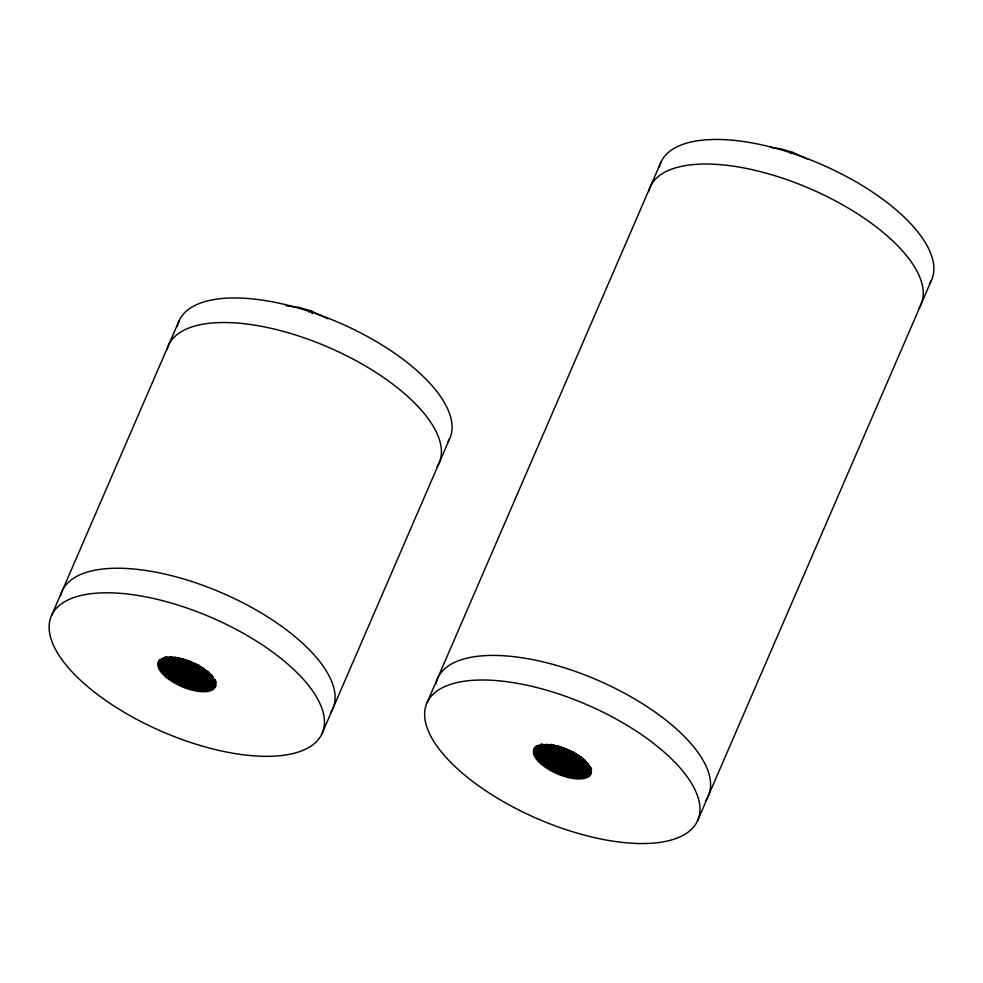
<?xml version="1.0" encoding="UTF-8"?>
<svg xmlns="http://www.w3.org/2000/svg" width="983" height="983" viewBox="0 0 983 983"><rect width="100%" height="100%" fill="white"/><g stroke="black" fill="none" stroke-linecap="round" stroke-linejoin="round"><path stroke-width="1.47" d="M51.62 615.37L179.213 320.519M321.969 733.785A147.585 62.138 23.4 0 0 141.81 596.116A147.585 62.138 23.4 0 0 96.617 693.826A147.585 62.138 23.4 0 0 321.969 733.785L449.563 438.934M427.114 702.575L661.031 162.023M697.463 820.977A147.585 62.138 23.4 0 0 517.291 683.32A147.585 62.138 23.4 0 0 472.098 781.018A147.585 62.138 23.4 0 0 697.463 820.977L931.38 280.425M308.551 311.967L311.095 310.947L327.671 318.725M790.369 153.459L792.9 152.439L808.173 159.479M286.2 305.787L299.643 307.544L311.095 310.947L312.164 313.589M770.697 147.29L781.46 149.035L792.9 152.439M205.803 670.394L202.265 669.816A30.989 13.049 23.4 0 1 175.662 657.099M208.273 673.429L201.208 672.274A30.989 13.049 23.4 0 1 171.607 656.877M200.679 676.39L203.039 676.783M198.554 681.305L200.913 681.698M581.285 757.586L577.758 757.008A30.989 13.049 23.4 0 1 551.156 744.291M580.658 759.06L583.005 759.454M583.755 760.621L576.689 759.466A30.989 13.049 23.4 0 1 549.03 745.864M578.52 763.975L580.879 764.356M576.394 768.89L578.754 769.271M574.269 773.805L576.628 774.186M659.31 166.95A147.585 62.138 23.4 0 1 820.879 164.198A147.585 62.138 23.4 0 1 929.476 283.854M648.682 191.525A147.585 62.138 23.4 0 1 810.25 188.773A147.585 62.138 23.4 0 1 918.835 308.429M435.752 684.217A147.585 62.138 23.4 0 1 597.603 680.175A147.585 62.138 23.4 0 1 705.438 800.924M576.345 753.924A30.989 13.049 23.4 0 1 558.074 745.962M573.396 752.241A29.22 12.3 23.4 0 1 563.038 747.903M591.41 772.368A30.989 13.049 23.4 0 1 576.321 777.823L569.255 776.668A30.989 13.049 23.4 0 1 539.95 761.567A30.989 13.049 23.4 0 1 536.939 745.569M590.869 767.33A30.989 13.049 23.4 0 1 591.582 769.996M565.544 748.653A29.22 12.3 23.4 0 1 585.032 776.054A29.22 12.3 23.4 0 1 538.18 758.09A29.22 12.3 23.4 0 1 564.242 748.149M562.165 773.449A30.989 13.049 23.4 0 1 555.923 770.869M547.85 766.408A30.989 13.049 23.4 0 1 543.071 762.968M589.96 766.715A29.22 12.3 23.4 0 1 562.497 772.773A29.22 12.3 23.4 0 1 536.571 747.707M537.136 746.883A29.22 12.3 23.4 0 1 538.795 745.483M584.652 759.761A29.22 12.3 23.4 0 1 550.05 745.581M573.384 757.5A30.989 13.049 23.4 0 1 569.612 756.259M565.839 754.772A30.989 13.049 23.4 0 1 562.165 753.089M560.974 752.486A30.989 13.049 23.4 0 1 555.297 749.218M583.644 758.692A29.22 12.3 23.4 0 1 550.48 744.598M590.439 769.271A30.989 13.049 23.4 0 1 579.503 770.451L572.438 769.296A30.989 13.049 23.4 0 1 538.229 747.928M590.242 767.748A29.22 12.3 23.4 0 1 560.9 764.663A29.22 12.3 23.4 0 1 538.77 745.347M565.36 766.076A30.989 13.049 23.4 0 1 557.914 762.919M556.722 762.317A30.989 13.049 23.4 0 1 554.375 761.051M589.603 767.318A29.22 12.3 23.4 0 1 562.411 764.135A29.22 12.3 23.4 0 1 539.974 746.724M590.599 772.798A30.989 13.049 23.4 0 1 577.377 775.366L570.312 774.211A30.989 13.049 23.4 0 1 534.899 749.132M590.353 770.426A29.22 12.3 23.4 0 1 560.937 770.475A29.22 12.3 23.4 0 1 536.521 749.169M561.981 770.537A30.989 13.049 23.4 0 1 555.788 767.834M554.596 767.231A30.989 13.049 23.4 0 1 552.249 765.966M590.193 770.279A29.22 12.3 23.4 0 1 560.285 769.05A29.22 12.3 23.4 0 1 536.939 748.186M581.309 756.861A29.22 12.3 23.4 0 1 552.987 744.659M576.96 755.73A30.989 13.049 23.4 0 1 571.922 754.231M569.415 753.334A30.989 13.049 23.4 0 1 564.439 751.209M563.222 750.631A30.989 13.049 23.4 0 1 556.353 746.761M577.967 755.165A29.22 12.3 23.4 0 1 556.538 745.925M589.296 767.539A30.989 13.049 23.4 0 1 580.572 767.993L573.507 766.838A30.989 13.049 23.4 0 1 539.286 745.47M587.662 766.679A29.22 12.3 23.4 0 1 560.888 761.727A29.22 12.3 23.4 0 1 540.613 745.249M571.455 765.229A30.989 13.049 23.4 0 1 567.67 764.061M563.91 762.673A30.989 13.049 23.4 0 1 560.175 761.039M558.971 760.461A30.989 13.049 23.4 0 1 553.183 757.266M552.102 756.578A30.989 13.049 23.4 0 1 542.628 748.665M588.092 765.696A29.22 12.3 23.4 0 1 561.305 760.744A29.22 12.3 23.4 0 1 541.031 744.266M589.37 771.729A30.989 13.049 23.4 0 1 578.446 772.908L571.381 771.753A30.989 13.049 23.4 0 1 537.16 750.385M589.186 770.205A29.22 12.3 23.4 0 1 558.762 766.642A29.22 12.3 23.4 0 1 537.578 746.711M569.329 770.144A30.989 13.049 23.4 0 1 565.544 768.976M564.291 768.534A30.989 13.049 23.4 0 1 558.049 765.954M556.845 765.376A30.989 13.049 23.4 0 1 551.058 762.181M549.976 761.493A30.989 13.049 23.4 0 1 545.196 758.053M589.603 769.222A29.22 12.3 23.4 0 1 560.261 766.138A29.22 12.3 23.4 0 1 538.131 746.822M587.416 763.177A30.989 13.049 23.4 0 1 582.698 763.078L575.633 761.923A30.989 13.049 23.4 0 1 544.324 744.733M584.946 762.243A29.22 12.3 23.4 0 1 545.995 745.102M574.834 760.645A30.989 13.049 23.4 0 1 569.796 759.146M566.036 757.758A30.989 13.049 23.4 0 1 562.301 756.124M552.974 750.84A30.989 13.049 23.4 0 1 546.45 745.556M585.376 761.26A29.22 12.3 23.4 0 1 547.347 745.102M587.773 765.524A30.989 13.049 23.4 0 1 581.629 765.536L574.563 764.381A30.989 13.049 23.4 0 1 540.957 744.094M588.731 764.221A29.22 12.3 23.4 0 1 563.026 759.748A29.22 12.3 23.4 0 1 542.321 744.033M567.486 761.174A30.989 13.049 23.4 0 1 560.04 758.004M558.848 757.401A30.989 13.049 23.4 0 1 556.501 756.136M588.055 763.447A29.22 12.3 23.4 0 1 544.533 745.605M177.223 326.749A147.585 62.138 23.4 0 1 337.648 322.092A147.585 62.138 23.4 0 1 447.658 442.362M166.864 350.022A147.585 62.138 23.4 0 1 328.433 347.269A147.585 62.138 23.4 0 1 437.03 466.925M60.541 595.723A147.585 62.138 23.4 0 1 222.109 592.982A147.585 62.138 23.4 0 1 330.706 712.638M200.864 666.732A30.989 13.049 23.4 0 1 183.698 659.433M199.23 665.454A29.22 12.3 23.4 0 1 187.556 660.699M215.928 685.163A30.989 13.049 23.4 0 1 200.827 690.619L193.762 689.476A30.989 13.049 23.4 0 1 159.565 659.986M215.388 680.125A30.989 13.049 23.4 0 1 216.088 682.792M178.365 658.069A29.22 12.3 23.4 0 1 214.061 685.151A29.22 12.3 23.4 0 1 169.998 677.877A29.22 12.3 23.4 0 1 177.137 657.86M178.046 682.485A30.989 13.049 23.4 0 1 172.357 679.216M159.492 666.069A30.989 13.049 23.4 0 1 158.754 662.186M214.478 679.523A29.22 12.3 23.4 0 1 183.723 684.315A29.22 12.3 23.4 0 1 163.301 658.291M209.158 672.556A29.22 12.3 23.4 0 1 174.569 658.377M194.118 669.054A30.989 13.049 23.4 0 1 187.876 666.474M185.48 665.294A30.989 13.049 23.4 0 1 179.803 662.014M177.321 660.318A30.989 13.049 23.4 0 1 175.023 658.573M208.163 671.487A29.22 12.3 23.4 0 1 174.999 657.394M214.945 682.067A30.989 13.049 23.4 0 1 204.022 683.246L196.956 682.104A30.989 13.049 23.4 0 1 162.736 660.723M214.761 680.543A29.22 12.3 23.4 0 1 185.406 677.459A29.22 12.3 23.4 0 1 163.276 658.155M196.145 680.814A30.989 13.049 23.4 0 1 191.12 679.327M189.866 678.884A30.989 13.049 23.4 0 1 186.106 677.41M174.298 671.008A30.989 13.049 23.4 0 1 166.066 663.918M215.179 679.56A29.22 12.3 23.4 0 1 188.011 677.373A29.22 12.3 23.4 0 1 164.48 659.532M212.819 686.982A30.989 13.049 23.4 0 1 201.896 688.161L194.831 687.019A30.989 13.049 23.4 0 1 160.61 665.638M160.118 664.594A30.989 13.049 23.4 0 1 159.393 660.711M214.859 683.234A29.22 12.3 23.4 0 1 185.455 683.271A29.22 12.3 23.4 0 1 161.028 661.964M194.02 685.729A30.989 13.049 23.4 0 1 188.994 684.242M187.741 683.799A30.989 13.049 23.4 0 1 183.981 682.325M180.294 680.629A30.989 13.049 23.4 0 1 174.495 677.434M173.426 676.759A30.989 13.049 23.4 0 1 170.944 675.063M167.589 672.421A30.989 13.049 23.4 0 1 163.203 667.949M214.712 683.074A29.22 12.3 23.4 0 1 184.792 681.858A29.22 12.3 23.4 0 1 161.458 660.981M204.587 669.46A29.22 12.3 23.4 0 1 178.501 658.217M200.225 668.207A30.989 13.049 23.4 0 1 195.187 666.597M193.934 666.13A30.989 13.049 23.4 0 1 184.202 661.571M180.86 659.556A30.989 13.049 23.4 0 1 178.39 657.86M203.751 668.243A29.22 12.3 23.4 0 1 181.044 658.721M213.803 680.347A30.989 13.049 23.4 0 1 205.078 680.789L198.013 679.646A30.989 13.049 23.4 0 1 163.805 658.266M212.181 679.474A29.22 12.3 23.4 0 1 185.394 674.522A29.22 12.3 23.4 0 1 165.119 658.057M189.682 675.96A30.989 13.049 23.4 0 1 185.922 674.399M183.489 673.257A30.989 13.049 23.4 0 1 179.95 671.401M168.843 663.267A30.989 13.049 23.4 0 1 166.397 660.576M212.598 678.491A29.22 12.3 23.4 0 1 185.824 673.539A29.22 12.3 23.4 0 1 165.549 657.074M212.844 684.93A30.989 13.049 23.4 0 1 202.953 685.704L195.887 684.561A30.989 13.049 23.4 0 1 161.679 663.181M161.187 662.137A30.989 13.049 23.4 0 1 160.475 659.482M213.692 683.001A29.22 12.3 23.4 0 1 183.268 679.437A29.22 12.3 23.4 0 1 162.097 659.507M187.556 680.875A30.989 13.049 23.4 0 1 183.796 679.314M180.172 677.582A30.989 13.049 23.4 0 1 174.482 674.301M214.122 682.018A29.22 12.3 23.4 0 1 184.767 678.934A29.22 12.3 23.4 0 1 162.65 659.63M211.935 675.985A30.989 13.049 23.4 0 1 207.204 675.874L200.139 674.731A30.989 13.049 23.4 0 1 168.83 657.529M212.021 674.916A29.22 12.3 23.4 0 1 169.678 656.927M198.099 673.122A30.989 13.049 23.4 0 1 193.061 671.512M191.808 671.045A30.989 13.049 23.4 0 1 188.048 669.497M185.615 668.354A30.989 13.049 23.4 0 1 179.815 665.147M209.883 674.055A29.22 12.3 23.4 0 1 170.931 656.914M212.279 678.331A30.989 13.049 23.4 0 1 206.147 678.331L199.082 677.189A30.989 13.049 23.4 0 1 165.476 656.89M213.237 677.017A29.22 12.3 23.4 0 1 187.532 672.544A29.22 12.3 23.4 0 1 166.827 656.828M198.283 675.899A30.989 13.049 23.4 0 1 194.511 674.817M191.992 673.969A30.989 13.049 23.4 0 1 184.546 670.799M183.354 670.209A30.989 13.049 23.4 0 1 178.759 667.604M176.424 666.093A30.989 13.049 23.4 0 1 172.897 663.476M171.841 662.603A30.989 13.049 23.4 0 1 169.899 660.809M212.561 676.243A29.22 12.3 23.4 0 1 169.039 658.401M541.166 764.049A30.989 13.049 23.4 0 0 589.947 775.378A30.989 13.049 23.4 0 0 555.751 745.9A30.989 13.049 23.4 0 0 541.166 764.049M165.685 676.845A30.989 13.049 23.4 0 0 214.454 688.174A30.989 13.049 23.4 0 0 180.258 658.696A30.989 13.049 23.4 0 0 165.685 676.845"/></g></svg>
